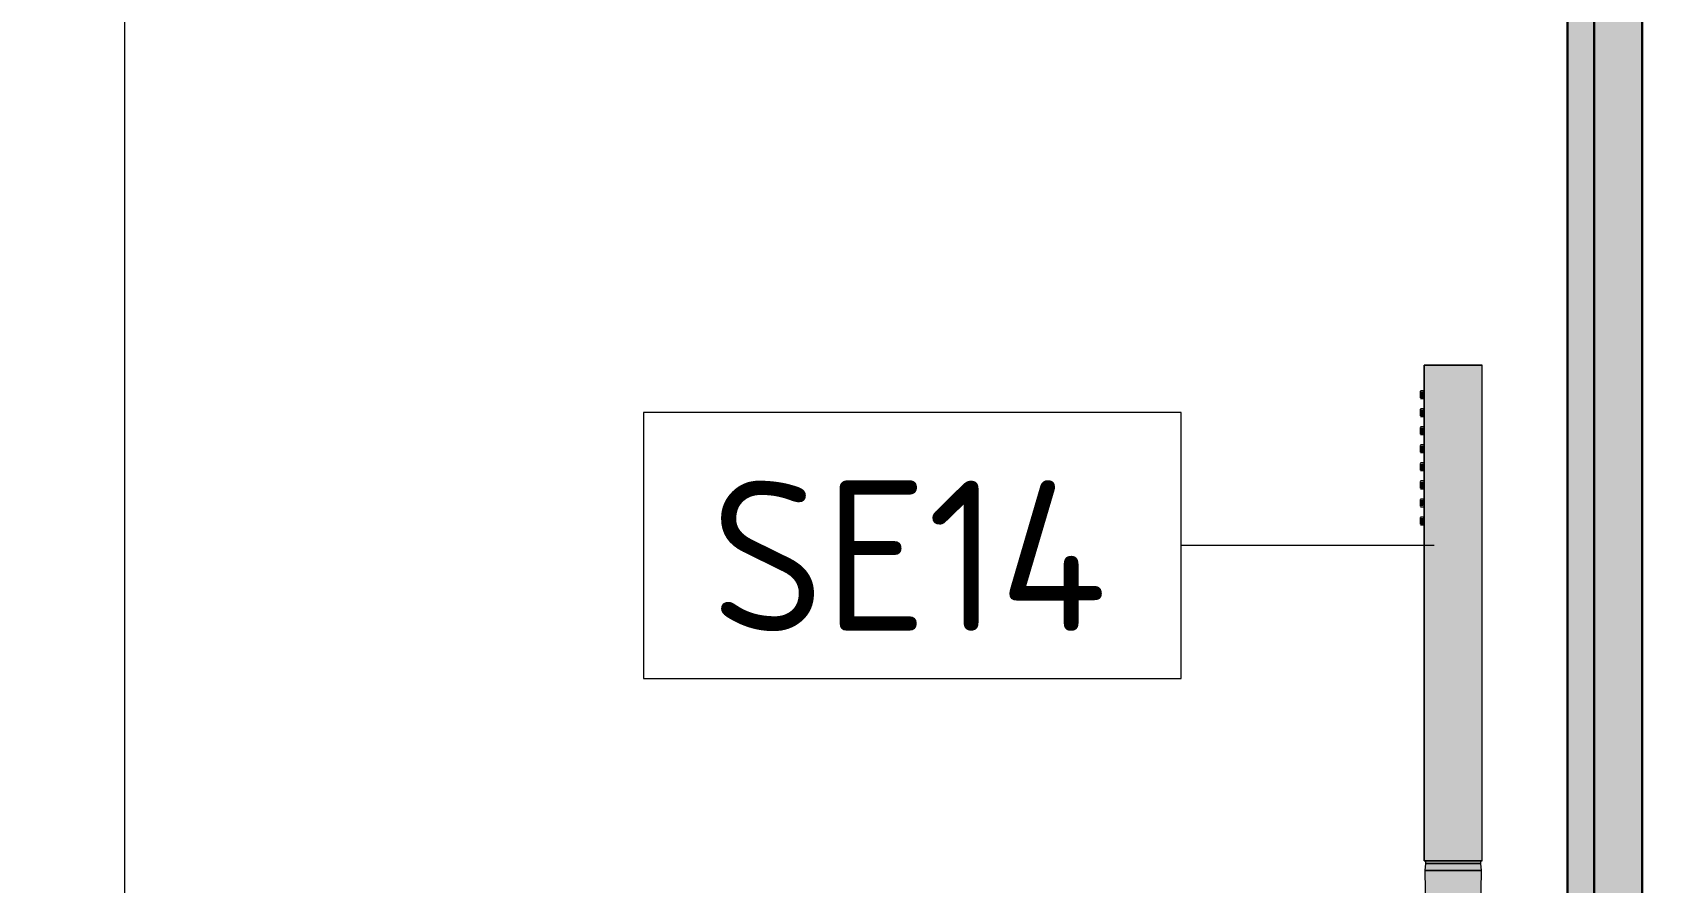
# Model space of a CAD drawing. Header units: millimetres. Extents: x 88919 to 135993, y -1987 to 12871.
# Drawn here: x 130385 to 131064, y 9181 to 9534 of the extents above; entities that cross this region are included whole.
import ezdxf

# ---------------------------------------------------------------- set-up
doc = ezdxf.new("R2010")
doc.units = ezdxf.units.MM
for name, color, linetype, lineweight in [('A-ANNO-DIMS', 7, 'Continuous', 9), ('A-ANNO-DIMS-25', 7, 'Continuous', 9), ('A-WALL-PATT', 7, 'Continuous', 9), ('P-SANR-FIXT', 7, 'Continuous', 9), ('P-SANR-FIXT-IDEN', 7, 'Continuous', 9)]:
    doc.layers.add(name, color=color, linetype=linetype, lineweight=lineweight)
for name, color, linetype, lineweight, true_color in [('A-WALL-4', 7, 'Continuous', 30, 0x3c3c3c), ('A-WALL-FNSH-2', 7, 'Continuous', 30, 0x3c3c3c), ('I-WALL-1', 7, 'Continuous', 9, 0x787878)]:
    doc.layers.add(name, color=color, linetype=linetype, lineweight=lineweight, true_color=true_color)
doc.layers.add('P-SANR-FIXT-2', color=7, linetype='Continuous', lineweight=9, transparency=0.7)
doc.styles.add('GOST Common_7', font='GOST_Common.ttf', dxfattribs={"height": 62.5})
doc.styles.add('ISOCPEUR_3', font='isocpeur.ttf', dxfattribs={"width": 0.9, "height": 50})
doc.dimstyles.new('ISO-2_0_0_9К_Средний_округл2', dxfattribs={"dimscale": 304.8, "dimtxt": 49.799059, "dimasz": 0.123031, "dimexe": 0.098425, "dimexo": 0, "dimgap": 0, "dimtad": 1, "dimdec": 0, "dimrnd": 10, "dimzin": 0, "dimdsep": 46, "dimtxsty": 'ISOCPEUR_3', "dimblk1": 'OBLIQUE', "dimblk2": 'OBLIQUE', "dimsah": 1, "dimcen": 0.09, "dimdle": 0.098425, "dimazin": 0, "dimtfac": 1, "dimtdec": 4, "dimtix": 1, "dimtmove": 0, "dimatfit": 3, "dimfxl": 1, "dimtvp": 1, "dimtolj": 1, "dimtzin": 0, "dimarcsym": 2})

# ---------------------------------------------------------------- blocks, each defined once
blk = doc.blocks.new('Смеситель для ванны с душевым гарнитуром - Смеситель для ванны с душевым гарнитуром-30756537-Развертка 3_27-3')
at = {"layer": 'P-SANR-FIXT-2'}
for points in [[(-94586.53, 9189.75), (-94586.53, 9395.75), (-94610.53, 9395.75), (-94610.53, 9189.75), (-94587.03, 9189.75)], [(-94612.03, 9383.5), (-94610.53, 9383.5), (-94610.53, 9384.89), (-94612.03, 9384.63), (-94612.03, 9383.92)], [(-94610.53, 9382.11), (-94610.53, 9383.5), (-94612.03, 9383.5), (-94612.03, 9382.11)], [(-94610.53, 9376), (-94610.53, 9377.39), (-94612.03, 9377.13), (-94612.03, 9376)], [(-94610.53, 9374.61), (-94610.53, 9376), (-94612.03, 9376), (-94612.03, 9374.61)], [(-94610.53, 9368.5), (-94610.53, 9369.89), (-94612.03, 9369.63), (-94612.03, 9368.5)], [(-94610.53, 9367.11), (-94610.53, 9368.5), (-94612.03, 9368.5), (-94612.03, 9367.11)], [(-94610.53, 9361), (-94610.53, 9362.39), (-94612.03, 9362.13), (-94612.03, 9361)], [(-94610.53, 9359.61), (-94610.53, 9361), (-94612.03, 9361), (-94612.03, 9359.61)], [(-94610.53, 9353.5), (-94610.53, 9354.89), (-94612.03, 9354.63), (-94612.03, 9353.5)], [(-94610.53, 9352.11), (-94610.53, 9353.5), (-94612.03, 9353.5), (-94612.03, 9352.11)], [(-94610.53, 9345.99), (-94610.53, 9347.38), (-94612.03, 9347.13), (-94612.03, 9345.99)], [(-94610.53, 9344.6), (-94610.53, 9345.99), (-94612.03, 9345.99), (-94612.03, 9344.6)], [(-94610.53, 9338.49), (-94610.53, 9339.88), (-94612.03, 9339.63), (-94612.03, 9338.49)], [(-94612.03, 9337.1), (-94610.53, 9337.36), (-94610.53, 9338.49), (-94612.03, 9338.49), (-94612.03, 9337.36)], [(-94610.53, 9330.99), (-94610.53, 9332.38), (-94612.03, 9332.13), (-94612.03, 9330.99)], [(-94610.53, 9329.6), (-94610.53, 9330.99), (-94612.03, 9330.99), (-94612.03, 9329.6)], [(-94610.32, 9185.75), (-94598.53, 9185.75), (-94598.53, 9188.75), (-94610.02, 9188.75), (-94610.29, 9186.08)], [(-94606.36, 9169.25), (-94598.53, 9169.25), (-94598.53, 9185.75), (-94610.32, 9185.75), (-94610.01, 9169.25), (-94606.87, 9169.25)], [(-94604.27, 9188.75), (-94598.53, 9188.75), (-94598.53, 9189.75), (-94610.02, 9189.75), (-94610.02, 9188.75), (-94606.87, 9188.75)], [(-94592.78, 9188.75), (-94587.03, 9188.75), (-94587.03, 9189.75), (-94598.53, 9189.75), (-94598.53, 9188.75)], [(-94590.19, 9185.75), (-94586.73, 9185.75), (-94587.03, 9188.75), (-94598.53, 9188.75), (-94598.53, 9185.75), (-94592.78, 9185.75)], [(-94589.87, 9169.25), (-94587.01, 9169.25), (-94586.73, 9185.75), (-94598.53, 9185.75), (-94598.53, 9169.25), (-94590.19, 9169.25)]]:
    blk.add_hatch(color=256, dxfattribs=at).paths.add_polyline_path(points)
at = {"layer": 'P-SANR-FIXT'}
for p, q in [((-94610.53, 9395.75), (-94586.53, 9395.75)), ((-94586.53, 9395.75), (-94610.53, 9395.75)), ((-94610.53, 9189.75), (-94610.53, 9395.75)), ((-94610.53, 9395.75), (-94610.53, 9384.89)), ((-94586.53, 9189.75), (-94586.53, 9395.75)), ((-94586.53, 9189.75), (-94586.53, 9395.75)), ((-94610.53, 9385.1), (-94612.03, 9385.1)), ((-94610.53, 9385.1), (-94612.03, 9385.1)), ((-94610.53, 9385.1), (-94612.03, 9385.1)), ((-94610.53, 9385.1), (-94612.03, 9385.1)), ((-94612.03, 9384.89), (-94612.03, 9383.5)), ((-94612.03, 9383.5), (-94612.03, 9384.89)), ((-94612.03, 9384.89), (-94612.03, 9383.5)), ((-94612.03, 9384.63), (-94612.03, 9384.89)), ((-94612.03, 9384.89), (-94612.03, 9384.89)), ((-94612.03, 9384.89), (-94612.03, 9383.5)), ((-94612.03, 9383.92), (-94612.03, 9384.89)), ((-94612.03, 9384.89), (-94612.03, 9384.89)), ((-94612.03, 9384.89), (-94612.03, 9383.5)), ((-94612.03, 9383.5), (-94612.03, 9384.89)), ((-94612.03, 9384.89), (-94612.03, 9384.89)), ((-94612.03, 9383.5), (-94612.03, 9384.63)), ((-94612.03, 9383.5), (-94612.03, 9383.92)), ((-94612.03, 9383.5), (-94612.03, 9382.11)), ((-94612.03, 9382.11), (-94612.03, 9383.5)), ((-94612.03, 9383.5), (-94612.03, 9382.11)), ((-94612.03, 9382.11), (-94612.03, 9383.5)), ((-94612.03, 9383.5), (-94612.03, 9382.11)), ((-94612.03, 9382.11), (-94612.03, 9383.5)), ((-94612.03, 9383.5), (-94612.03, 9382.11)), ((-94612.03, 9382.11), (-94612.03, 9383.5)), ((-94612.03, 9382.11), (-94612.03, 9382.11)), ((-94612.03, 9382.11), (-94612.03, 9382.11)), ((-94612.03, 9382.11), (-94612.03, 9382.11)), ((-94612.03, 9381.9), (-94610.53, 9381.9)), ((-94612.03, 9381.9), (-94610.53, 9381.9)), ((-94612.03, 9381.9), (-94610.53, 9381.9)), ((-94612.03, 9381.9), (-94610.53, 9381.9)), ((-94610.53, 9385.1), (-94610.53, 9384.89)), ((-94610.53, 9384.89), (-94610.53, 9385.1)), ((-94610.53, 9385.05), (-94610.53, 9383.5)), ((-94610.53, 9384.89), (-94610.53, 9385.05)), ((-94610.53, 9383.92), (-94610.53, 9384.89)), ((-94610.53, 9383.5), (-94610.53, 9384.89)), ((-94610.53, 9384.89), (-94610.53, 9384.3)), ((-94610.53, 9383.5), (-94610.53, 9384.89)), ((-94610.53, 9384.89), (-94610.53, 9383.5)), ((-94610.53, 9384.89), (-94610.53, 9384.89)), ((-94610.53, 9384.63), (-94610.53, 9384.89)), ((-94610.53, 9384.89), (-94610.53, 9383.5)), ((-94610.53, 9384.89), (-94610.53, 9384.89)), ((-94610.53, 9383.5), (-94610.53, 9384.63)), ((-94610.53, 9384.63), (-94610.53, 9382.37)), ((-94610.53, 9384.3), (-94610.53, 9383.92)), ((-94610.53, 9383.5), (-94610.53, 9383.92)), ((-94610.53, 9383.92), (-94610.53, 9383.5)), ((-94610.53, 9382.11), (-94610.53, 9383.5)), ((-94610.53, 9383.5), (-94610.53, 9382.11)), ((-94610.53, 9382.11), (-94610.53, 9383.5)), ((-94610.53, 9383.5), (-94610.53, 9382.37)), ((-94610.53, 9382.11), (-94610.53, 9383.5)), ((-94610.53, 9383.5), (-94610.53, 9382.11)), ((-94610.53, 9383.08), (-94610.53, 9383.5)), ((-94610.53, 9383.5), (-94610.53, 9383.08)), ((-94610.53, 9382.7), (-94610.53, 9383.08)), ((-94610.53, 9383.08), (-94610.53, 9382.11)), ((-94610.53, 9382.37), (-94610.53, 9382.7)), ((-94610.53, 9382.37), (-94610.53, 9382.11)), ((-94610.53, 9382.11), (-94610.53, 9382.37)), ((-94610.53, 9382.11), (-94610.53, 9382.11)), ((-94610.53, 9382.11), (-94610.53, 9382.11)), ((-94610.53, 9381.95), (-94610.53, 9382.11)), ((-94610.53, 9382.11), (-94610.53, 9381.95)), ((-94610.53, 9382.11), (-94610.53, 9377.39)), ((-94610.53, 9377.6), (-94612.03, 9377.6)), ((-94610.53, 9377.6), (-94612.03, 9377.6)), ((-94610.53, 9377.6), (-94612.03, 9377.6)), ((-94610.53, 9377.6), (-94612.03, 9377.6)), ((-94612.03, 9377.39), (-94612.03, 9376)), ((-94612.03, 9376), (-94612.03, 9377.39)), ((-94612.03, 9377.39), (-94612.03, 9376)), ((-94612.03, 9376), (-94612.03, 9377.39)), ((-94612.03, 9377.39), (-94612.03, 9377.39)), ((-94612.03, 9377.39), (-94612.03, 9376.41)), ((-94612.03, 9376), (-94612.03, 9377.39)), ((-94612.03, 9377.39), (-94612.03, 9377.39)), ((-94612.03, 9377.39), (-94612.03, 9376)), ((-94612.03, 9377.13), (-94612.03, 9377.39)), ((-94612.03, 9377.39), (-94612.03, 9377.39)), ((-94612.03, 9376), (-94612.03, 9377.13)), ((-94612.03, 9376.41), (-94612.03, 9376)), ((-94612.03, 9376), (-94612.03, 9374.61)), ((-94612.03, 9374.61), (-94612.03, 9376)), ((-94612.03, 9376), (-94612.03, 9374.61)), ((-94612.03, 9375.58), (-94612.03, 9376)), ((-94612.03, 9376), (-94612.03, 9374.86)), ((-94612.03, 9375.2), (-94612.03, 9376)), ((-94612.03, 9376), (-94612.03, 9374.61)), ((-94612.03, 9375.58), (-94612.03, 9376)), ((-94612.03, 9375.2), (-94612.03, 9375.58)), ((-94612.03, 9374.61), (-94612.03, 9375.58)), ((-94612.03, 9374.61), (-94612.03, 9375.2)), ((-94612.03, 9374.61), (-94612.03, 9375.2)), ((-94610.53, 9376), (-94610.53, 9377.39)), ((-94610.53, 9377.39), (-94610.53, 9377.13)), ((-94610.53, 9376), (-94610.53, 9377.39)), ((-94610.53, 9377.39), (-94610.53, 9376.8)), ((-94610.53, 9377.39), (-94610.53, 9377.39)), ((-94610.53, 9376), (-94610.53, 9377.39)), ((-94610.53, 9377.39), (-94610.53, 9376)), ((-94610.53, 9377.39), (-94610.53, 9377.39)), ((-94610.53, 9376), (-94610.53, 9377.39)), ((-94610.53, 9377.39), (-94610.53, 9376.8)), ((-94610.53, 9377.39), (-94610.53, 9377.39)), ((-94610.53, 9377.13), (-94610.53, 9376.8)), ((-94610.53, 9377.13), (-94610.53, 9374.86)), ((-94610.53, 9376.8), (-94610.53, 9376.41)), ((-94610.53, 9376.8), (-94610.53, 9376)), ((-94610.53, 9376.8), (-94610.53, 9376)), ((-94610.53, 9376.41), (-94610.53, 9376)), ((-94610.53, 9374.61), (-94610.53, 9376)), ((-94610.53, 9376), (-94610.53, 9374.61)), ((-94610.53, 9374.61), (-94610.53, 9376)), ((-94610.53, 9376), (-94610.53, 9374.61)), ((-94610.53, 9375.58), (-94610.53, 9376)), ((-94610.53, 9376), (-94610.53, 9374.61)), ((-94610.53, 9375.58), (-94610.53, 9376)), ((-94610.53, 9376), (-94610.53, 9375.2)), ((-94610.53, 9374.61), (-94610.53, 9375.58)), ((-94610.53, 9374.61), (-94610.53, 9375.58)), ((-94610.53, 9375.2), (-94610.53, 9374.61)), ((-94612.03, 9374.86), (-94612.03, 9374.61)), ((-94612.03, 9374.61), (-94612.03, 9374.61)), ((-94612.03, 9374.61), (-94612.03, 9374.61)), ((-94612.03, 9374.61), (-94612.03, 9374.61)), ((-94612.03, 9374.39), (-94610.53, 9374.39)), ((-94612.03, 9374.39), (-94610.53, 9374.39)), ((-94612.03, 9374.39), (-94610.53, 9374.39)), ((-94612.03, 9374.39), (-94610.53, 9374.39)), ((-94610.53, 9370.1), (-94612.03, 9370.1)), ((-94610.53, 9370.1), (-94612.03, 9370.1)), ((-94610.53, 9370.1), (-94612.03, 9370.1)), ((-94610.53, 9370.1), (-94612.03, 9370.1)), ((-94612.03, 9369.89), (-94612.03, 9368.5)), ((-94612.03, 9368.5), (-94612.03, 9369.89)), ((-94612.03, 9369.89), (-94612.03, 9368.5)), ((-94612.03, 9369.63), (-94612.03, 9369.89)), ((-94612.03, 9369.89), (-94612.03, 9369.89)), ((-94612.03, 9369.89), (-94612.03, 9368.5)), ((-94612.03, 9369.3), (-94612.03, 9369.89)), ((-94612.03, 9369.89), (-94612.03, 9369.89)), ((-94612.03, 9369.89), (-94612.03, 9368.5)), ((-94612.03, 9368.5), (-94612.03, 9369.89)), ((-94612.03, 9369.89), (-94612.03, 9369.89)), ((-94612.03, 9368.5), (-94612.03, 9369.63)), ((-94612.03, 9368.5), (-94612.03, 9369.3)), ((-94612.03, 9368.5), (-94612.03, 9367.11)), ((-94612.03, 9367.11), (-94612.03, 9368.5)), ((-94612.03, 9368.5), (-94612.03, 9367.11)), ((-94612.03, 9368.08), (-94612.03, 9368.5)), ((-94612.03, 9368.5), (-94612.03, 9367.36)), ((-94612.03, 9368.08), (-94612.03, 9368.5)), ((-94612.03, 9368.5), (-94612.03, 9367.11)), ((-94612.03, 9367.11), (-94612.03, 9368.5)), ((-94610.53, 9374.61), (-94610.53, 9374.61)), ((-94610.53, 9374.61), (-94610.53, 9374.61)), ((-94610.53, 9374.61), (-94610.53, 9374.61)), ((-94610.53, 9374.61), (-94610.53, 9369.89)), ((-94610.53, 9369.3), (-94610.53, 9369.89)), ((-94610.53, 9369.89), (-94610.53, 9368.5)), ((-94610.53, 9368.5), (-94610.53, 9369.89)), ((-94610.53, 9369.89), (-94610.53, 9368.5)), ((-94610.53, 9369.89), (-94610.53, 9369.89)), ((-94610.53, 9368.5), (-94610.53, 9369.89)), ((-94610.53, 9369.89), (-94610.53, 9368.5)), ((-94610.53, 9369.89), (-94610.53, 9369.89)), ((-94610.53, 9368.5), (-94610.53, 9369.89)), ((-94610.53, 9369.89), (-94610.53, 9368.5)), ((-94610.53, 9369.89), (-94610.53, 9369.89)), ((-94610.53, 9369.63), (-94610.53, 9367.36)), ((-94610.53, 9368.91), (-94610.53, 9369.3)), ((-94610.53, 9368.5), (-94610.53, 9368.91)), ((-94610.53, 9368.08), (-94610.53, 9368.5)), ((-94610.53, 9368.5), (-94610.53, 9367.11)), ((-94610.53, 9367.11), (-94610.53, 9368.5)), ((-94610.53, 9368.5), (-94610.53, 9367.11)), ((-94610.53, 9367.11), (-94610.53, 9368.5)), ((-94610.53, 9368.5), (-94610.53, 9367.11)), ((-94610.53, 9368.08), (-94610.53, 9368.5)), ((-94610.53, 9368.5), (-94610.53, 9367.11)), ((-94612.03, 9367.7), (-94612.03, 9368.08)), ((-94612.03, 9367.7), (-94612.03, 9368.08)), ((-94612.03, 9367.11), (-94612.03, 9367.7)), ((-94612.03, 9367.11), (-94612.03, 9367.7)), ((-94612.03, 9367.36), (-94612.03, 9367.11)), ((-94612.03, 9367.11), (-94612.03, 9367.11)), ((-94612.03, 9367.11), (-94612.03, 9367.11)), ((-94612.03, 9367.11), (-94612.03, 9367.11)), ((-94612.03, 9366.89), (-94610.53, 9366.89)), ((-94612.03, 9366.89), (-94610.53, 9366.89)), ((-94612.03, 9366.89), (-94610.53, 9366.89)), ((-94612.03, 9366.89), (-94610.53, 9366.89)), ((-94610.53, 9362.6), (-94612.03, 9362.6)), ((-94610.53, 9362.6), (-94612.03, 9362.6)), ((-94610.53, 9362.6), (-94612.03, 9362.6)), ((-94610.53, 9362.6), (-94612.03, 9362.6)), ((-94612.03, 9362.39), (-94612.03, 9361)), ((-94612.03, 9361), (-94612.03, 9362.39)), ((-94612.03, 9362.39), (-94612.03, 9362.13)), ((-94612.03, 9361.41), (-94612.03, 9362.39)), ((-94612.03, 9362.39), (-94612.03, 9362.39)), ((-94612.03, 9362.39), (-94612.03, 9361.8)), ((-94612.03, 9361), (-94612.03, 9362.39)), ((-94612.03, 9362.39), (-94612.03, 9362.39)), ((-94612.03, 9362.39), (-94612.03, 9361)), ((-94612.03, 9361), (-94612.03, 9362.39)), ((-94612.03, 9362.39), (-94612.03, 9362.39)), ((-94612.03, 9362.13), (-94612.03, 9361)), ((-94612.03, 9361.8), (-94612.03, 9361)), ((-94610.53, 9367.11), (-94610.53, 9368.08)), ((-94610.53, 9367.7), (-94610.53, 9368.08)), ((-94610.53, 9367.36), (-94610.53, 9367.7)), ((-94610.53, 9367.11), (-94610.53, 9367.36)), ((-94610.53, 9367.11), (-94610.53, 9367.11)), ((-94610.53, 9366.89), (-94610.53, 9367.11)), ((-94610.53, 9367.11), (-94610.53, 9366.89)), ((-94610.53, 9367.11), (-94610.53, 9367.11)), ((-94610.53, 9367.11), (-94610.53, 9362.39)), ((-94610.53, 9362.6), (-94610.53, 9361)), ((-94610.53, 9362.39), (-94610.53, 9362.6)), ((-94610.53, 9361), (-94610.53, 9362.39)), ((-94610.53, 9361), (-94610.53, 9362.39)), ((-94610.53, 9362.39), (-94610.53, 9361)), ((-94610.53, 9362.39), (-94610.53, 9362.39)), ((-94610.53, 9361), (-94610.53, 9362.39)), ((-94610.53, 9362.39), (-94610.53, 9361)), ((-94610.53, 9362.39), (-94610.53, 9362.39)), ((-94610.53, 9362.13), (-94610.53, 9362.39)), ((-94610.53, 9362.39), (-94610.53, 9362.13)), ((-94610.53, 9362.39), (-94610.53, 9362.39)), ((-94610.53, 9361), (-94610.53, 9362.13)), ((-94610.53, 9362.13), (-94610.53, 9361)), ((-94610.53, 9362.13), (-94610.53, 9359.86)), ((-94612.03, 9361), (-94612.03, 9361.41)), ((-94612.03, 9361), (-94612.03, 9359.61)), ((-94612.03, 9359.61), (-94612.03, 9361)), ((-94612.03, 9361), (-94612.03, 9359.61)), ((-94612.03, 9360.19), (-94612.03, 9361)), ((-94612.03, 9361), (-94612.03, 9360.58)), ((-94612.03, 9359.61), (-94612.03, 9361)), ((-94612.03, 9361), (-94612.03, 9359.61)), ((-94612.03, 9359.61), (-94612.03, 9361)), ((-94612.03, 9360.58), (-94612.03, 9360.19)), ((-94612.03, 9359.61), (-94612.03, 9360.19)), ((-94612.03, 9360.19), (-94612.03, 9359.86)), ((-94612.03, 9359.86), (-94612.03, 9359.61)), ((-94612.03, 9359.61), (-94612.03, 9359.61)), ((-94612.03, 9359.61), (-94612.03, 9359.61)), ((-94612.03, 9359.61), (-94612.03, 9359.61)), ((-94612.03, 9359.39), (-94610.53, 9359.39)), ((-94612.03, 9359.39), (-94610.53, 9359.39)), ((-94612.03, 9359.39), (-94610.53, 9359.39)), ((-94612.03, 9359.39), (-94610.53, 9359.39)), ((-94610.53, 9355.1), (-94612.03, 9355.1)), ((-94610.53, 9355.1), (-94612.03, 9355.1)), ((-94610.53, 9355.1), (-94612.03, 9355.1)), ((-94610.53, 9355.1), (-94612.03, 9355.1)), ((-94612.03, 9354.89), (-94612.03, 9353.91)), ((-94612.03, 9353.5), (-94612.03, 9354.89)), ((-94612.03, 9354.89), (-94612.03, 9353.5)), ((-94612.03, 9353.5), (-94612.03, 9354.89)), ((-94612.03, 9354.89), (-94612.03, 9354.89)), ((-94612.03, 9354.89), (-94612.03, 9354.3)), ((-94612.03, 9354.63), (-94612.03, 9354.89)), ((-94612.03, 9354.89), (-94612.03, 9354.89)), ((-94612.03, 9354.89), (-94612.03, 9353.5)), ((-94612.03, 9354.63), (-94612.03, 9354.89)), ((-94612.03, 9354.89), (-94612.03, 9354.89)), ((-94610.53, 9359.61), (-94610.53, 9361)), ((-94610.53, 9361), (-94610.53, 9359.61)), ((-94610.53, 9359.61), (-94610.53, 9361)), ((-94610.53, 9361), (-94610.53, 9359.61)), ((-94610.53, 9359.61), (-94610.53, 9361)), ((-94610.53, 9361), (-94610.53, 9359.61)), ((-94610.53, 9359.61), (-94610.53, 9361)), ((-94610.53, 9361), (-94610.53, 9359.61)), ((-94610.53, 9359.45), (-94610.53, 9359.61)), ((-94610.53, 9359.61), (-94610.53, 9359.45)), ((-94610.53, 9359.61), (-94610.53, 9359.61)), ((-94610.53, 9359.61), (-94610.53, 9359.61)), ((-94610.53, 9359.61), (-94610.53, 9354.89)), ((-94610.53, 9355.05), (-94610.53, 9354.89)), ((-94610.53, 9354.89), (-94610.53, 9355.05)), ((-94610.53, 9355.05), (-94610.53, 9354.89)), ((-94610.53, 9354.89), (-94610.53, 9355.05)), ((-94610.53, 9353.91), (-94610.53, 9354.89)), ((-94610.53, 9354.89), (-94610.53, 9353.5)), ((-94610.53, 9353.5), (-94610.53, 9354.89)), ((-94610.53, 9354.89), (-94610.53, 9354.3)), ((-94610.53, 9353.5), (-94610.53, 9354.89)), ((-94610.53, 9354.89), (-94610.53, 9353.5)), ((-94610.53, 9354.89), (-94610.53, 9354.89)), ((-94610.53, 9354.63), (-94610.53, 9354.89)), ((-94610.53, 9354.89), (-94610.53, 9353.5)), ((-94612.03, 9354.3), (-94612.03, 9354.63)), ((-94612.03, 9353.5), (-94612.03, 9354.63)), ((-94612.03, 9354.3), (-94612.03, 9353.5)), ((-94612.03, 9353.91), (-94612.03, 9354.3)), ((-94612.03, 9353.91), (-94612.03, 9353.5)), ((-94612.03, 9353.5), (-94612.03, 9353.91)), ((-94612.03, 9353.5), (-94612.03, 9352.11)), ((-94612.03, 9352.11), (-94612.03, 9353.5)), ((-94612.03, 9353.5), (-94612.03, 9352.11)), ((-94612.03, 9352.11), (-94612.03, 9353.5)), ((-94612.03, 9353.5), (-94612.03, 9352.11)), ((-94612.03, 9352.11), (-94612.03, 9353.5)), ((-94612.03, 9353.5), (-94612.03, 9352.11)), ((-94612.03, 9352.11), (-94612.03, 9353.5)), ((-94612.03, 9352.11), (-94612.03, 9352.11)), ((-94612.03, 9352.11), (-94612.03, 9352.11)), ((-94612.03, 9352.11), (-94612.03, 9352.11)), ((-94612.03, 9351.89), (-94610.53, 9351.89)), ((-94612.03, 9351.89), (-94610.53, 9351.89)), ((-94612.03, 9351.89), (-94610.53, 9351.89)), ((-94612.03, 9351.89), (-94610.53, 9351.89)), ((-94610.53, 9354.3), (-94610.53, 9354.63)), ((-94610.53, 9354.63), (-94610.53, 9352.36)), ((-94610.53, 9354.3), (-94610.53, 9353.5)), ((-94610.53, 9353.91), (-94610.53, 9354.3)), ((-94610.53, 9353.5), (-94610.53, 9353.91)), ((-94610.53, 9353.5), (-94610.53, 9353.91)), ((-94610.53, 9352.11), (-94610.53, 9353.5)), ((-94610.53, 9353.5), (-94610.53, 9351.95)), ((-94610.53, 9352.11), (-94610.53, 9353.5)), ((-94610.53, 9353.5), (-94610.53, 9353.08)), ((-94610.53, 9352.11), (-94610.53, 9353.5)), ((-94610.53, 9353.5), (-94610.53, 9352.11)), ((-94610.53, 9352.69), (-94610.53, 9353.5)), ((-94610.53, 9353.5), (-94610.53, 9352.69)), ((-94610.53, 9353.08), (-94610.53, 9352.11)), ((-94610.53, 9352.11), (-94610.53, 9352.69)), ((-94610.53, 9352.69), (-94610.53, 9352.36)), ((-94610.53, 9352.36), (-94610.53, 9352.11)), ((-94610.53, 9351.95), (-94610.53, 9352.11)), ((-94610.53, 9352.11), (-94610.53, 9352.11)), ((-94610.53, 9352.11), (-94610.53, 9352.11)), ((-94610.53, 9351.95), (-94610.53, 9352.11)), ((-94610.53, 9352.11), (-94610.53, 9351.95)), ((-94610.53, 9352.11), (-94610.53, 9347.38)), ((-94610.53, 9351.89), (-94610.53, 9351.95)), ((-94610.53, 9351.95), (-94610.53, 9351.89)), ((-94610.53, 9347.6), (-94612.03, 9347.6)), ((-94610.53, 9347.6), (-94612.03, 9347.6)), ((-94610.53, 9347.6), (-94612.03, 9347.6)), ((-94610.53, 9347.6), (-94612.03, 9347.6)), ((-94612.03, 9347.38), (-94612.03, 9345.99)), ((-94612.03, 9345.99), (-94612.03, 9347.38)), ((-94612.03, 9347.38), (-94612.03, 9345.99)), ((-94612.03, 9347.13), (-94612.03, 9347.38)), ((-94612.03, 9347.38), (-94612.03, 9347.38)), ((-94612.03, 9347.38), (-94612.03, 9345.99)), ((-94612.03, 9346.41), (-94612.03, 9347.38)), ((-94612.03, 9347.38), (-94612.03, 9347.38)), ((-94612.03, 9347.38), (-94612.03, 9345.99)), ((-94612.03, 9345.99), (-94612.03, 9347.38)), ((-94612.03, 9347.38), (-94612.03, 9347.38)), ((-94612.03, 9346.8), (-94612.03, 9347.13)), ((-94612.03, 9345.99), (-94612.03, 9346.8)), ((-94612.03, 9345.99), (-94612.03, 9346.41)), ((-94612.03, 9345.99), (-94612.03, 9344.6)), ((-94612.03, 9344.6), (-94612.03, 9345.99)), ((-94612.03, 9345.99), (-94612.03, 9344.6)), ((-94612.03, 9344.6), (-94612.03, 9345.99)), ((-94612.03, 9345.99), (-94612.03, 9344.6)), ((-94612.03, 9344.6), (-94612.03, 9345.99)), ((-94612.03, 9345.99), (-94612.03, 9344.6)), ((-94612.03, 9344.6), (-94612.03, 9345.99)), ((-94612.03, 9344.6), (-94612.03, 9344.6)), ((-94612.03, 9344.6), (-94612.03, 9344.6)), ((-94612.03, 9344.6), (-94612.03, 9344.6)), ((-94612.03, 9344.39), (-94610.53, 9344.39)), ((-94612.03, 9344.39), (-94610.53, 9344.39)), ((-94612.03, 9344.39), (-94610.53, 9344.39)), ((-94612.03, 9344.39), (-94610.53, 9344.39)), ((-94610.53, 9347.54), (-94610.53, 9345.99)), ((-94610.53, 9347.38), (-94610.53, 9347.54)), ((-94610.53, 9347.54), (-94610.53, 9347.38)), ((-94610.53, 9347.38), (-94610.53, 9347.54)), ((-94610.53, 9346.8), (-94610.53, 9347.38)), ((-94610.53, 9345.99), (-94610.53, 9347.38)), ((-94610.53, 9347.38), (-94610.53, 9345.99)), ((-94610.53, 9347.38), (-94610.53, 9347.38)), ((-94610.53, 9345.99), (-94610.53, 9347.38)), ((-94610.53, 9347.38), (-94610.53, 9345.99)), ((-94610.53, 9347.38), (-94610.53, 9347.38)), ((-94610.53, 9345.99), (-94610.53, 9347.38)), ((-94610.53, 9347.38), (-94610.53, 9345.99)), ((-94610.53, 9347.13), (-94610.53, 9344.86)), ((-94610.53, 9345.99), (-94610.53, 9346.8)), ((-94610.53, 9344.6), (-94610.53, 9345.99)), ((-94610.53, 9345.99), (-94610.53, 9344.44)), ((-94610.53, 9344.6), (-94610.53, 9345.99)), ((-94610.53, 9345.99), (-94610.53, 9344.6)), ((-94610.53, 9345.58), (-94610.53, 9345.99)), ((-94610.53, 9345.99), (-94610.53, 9344.6)), ((-94610.53, 9344.6), (-94610.53, 9345.99)), ((-94610.53, 9345.99), (-94610.53, 9344.86)), ((-94610.53, 9344.6), (-94610.53, 9345.58)), ((-94610.53, 9344.86), (-94610.53, 9344.6)), ((-94610.53, 9344.44), (-94610.53, 9344.6)), ((-94610.53, 9344.6), (-94610.53, 9344.6)), ((-94610.53, 9344.6), (-94610.53, 9344.6)), ((-94610.53, 9344.6), (-94610.53, 9344.6)), ((-94610.53, 9344.6), (-94610.53, 9339.88)), ((-94610.53, 9340.1), (-94612.03, 9340.1)), ((-94610.53, 9340.1), (-94612.03, 9340.1)), ((-94610.53, 9340.1), (-94612.03, 9340.1)), ((-94610.53, 9340.1), (-94612.03, 9340.1)), ((-94612.03, 9339.88), (-94612.03, 9338.49)), ((-94612.03, 9338.49), (-94612.03, 9339.88)), ((-94612.03, 9339.88), (-94612.03, 9338.49)), ((-94612.03, 9338.49), (-94612.03, 9339.88)), ((-94612.03, 9339.88), (-94612.03, 9339.88)), ((-94612.03, 9339.88), (-94612.03, 9338.49)), ((-94612.03, 9338.49), (-94612.03, 9339.88)), ((-94612.03, 9339.88), (-94612.03, 9339.88)), ((-94612.03, 9339.88), (-94612.03, 9338.49)), ((-94612.03, 9338.91), (-94612.03, 9339.88)), ((-94612.03, 9339.88), (-94612.03, 9339.88)), ((-94612.03, 9338.49), (-94612.03, 9338.91)), ((-94612.03, 9338.49), (-94612.03, 9338.08)), ((-94612.03, 9337.1), (-94612.03, 9338.49)), ((-94612.03, 9338.49), (-94612.03, 9338.08)), ((-94612.03, 9337.1), (-94612.03, 9338.49)), ((-94612.03, 9338.49), (-94612.03, 9337.1)), ((-94612.03, 9337.69), (-94612.03, 9338.49)), ((-94612.03, 9338.49), (-94612.03, 9337.1)), ((-94612.03, 9337.1), (-94612.03, 9338.49)), ((-94612.03, 9338.08), (-94612.03, 9337.1)), ((-94612.03, 9338.08), (-94612.03, 9337.36)), ((-94612.03, 9337.1), (-94612.03, 9337.69)), ((-94612.03, 9337.36), (-94612.03, 9337.1)), ((-94612.03, 9337.1), (-94612.03, 9337.1)), ((-94612.03, 9337.1), (-94612.03, 9337.1)), ((-94612.03, 9337.1), (-94612.03, 9337.1)), ((-94612.03, 9336.89), (-94610.53, 9336.89)), ((-94612.03, 9336.89), (-94610.53, 9336.89)), ((-94612.03, 9336.89), (-94610.53, 9336.89)), ((-94612.03, 9336.89), (-94610.53, 9336.89)), ((-94610.53, 9338.91), (-94610.53, 9339.88)), ((-94610.53, 9339.88), (-94610.53, 9338.49)), ((-94610.53, 9338.49), (-94610.53, 9339.88)), ((-94610.53, 9339.88), (-94610.53, 9339.3)), ((-94610.53, 9339.88), (-94610.53, 9339.88)), ((-94610.53, 9338.49), (-94610.53, 9339.88)), ((-94610.53, 9339.88), (-94610.53, 9338.49)), ((-94610.53, 9339.88), (-94610.53, 9339.88)), ((-94610.53, 9338.49), (-94610.53, 9339.88)), ((-94610.53, 9339.88), (-94610.53, 9338.49)), ((-94610.53, 9339.88), (-94610.53, 9339.88)), ((-94610.53, 9339.63), (-94610.53, 9337.36)), ((-94610.53, 9339.3), (-94610.53, 9338.49)), ((-94610.53, 9338.49), (-94610.53, 9338.91)), ((-94610.53, 9337.1), (-94610.53, 9338.49)), ((-94610.53, 9338.49), (-94610.53, 9337.1)), ((-94610.53, 9337.1), (-94610.53, 9338.49)), ((-94610.53, 9338.49), (-94610.53, 9337.1)), ((-94610.53, 9337.1), (-94610.53, 9338.49)), ((-94610.53, 9338.49), (-94610.53, 9337.1)), ((-94610.53, 9337.36), (-94610.53, 9338.49)), ((-94610.53, 9338.49), (-94610.53, 9337.1)), ((-94610.53, 9337.1), (-94610.53, 9337.36)), ((-94610.53, 9337.1), (-94610.53, 9337.1)), ((-94610.53, 9337.1), (-94610.53, 9337.1)), ((-94610.53, 9336.94), (-94610.53, 9337.1)), ((-94610.53, 9337.1), (-94610.53, 9336.94)), ((-94610.53, 9337.1), (-94610.53, 9332.38)), ((-94610.53, 9332.6), (-94612.03, 9332.6)), ((-94610.53, 9332.6), (-94612.03, 9332.6)), ((-94610.53, 9332.6), (-94612.03, 9332.6)), ((-94610.53, 9332.6), (-94612.03, 9332.6)), ((-94612.03, 9332.38), (-94612.03, 9330.99)), ((-94612.03, 9330.99), (-94612.03, 9332.38)), ((-94612.03, 9332.38), (-94612.03, 9330.99)), ((-94612.03, 9330.99), (-94612.03, 9332.38)), ((-94612.03, 9332.38), (-94612.03, 9332.38)), ((-94612.03, 9332.38), (-94612.03, 9330.99)), ((-94612.03, 9331.79), (-94612.03, 9332.38)), ((-94612.03, 9332.38), (-94612.03, 9332.38)), ((-94612.03, 9332.38), (-94612.03, 9330.99)), ((-94612.03, 9331.41), (-94612.03, 9332.38)), ((-94612.03, 9332.38), (-94612.03, 9332.38)), ((-94612.03, 9330.99), (-94612.03, 9331.79)), ((-94612.03, 9330.99), (-94612.03, 9331.41)), ((-94612.03, 9330.99), (-94612.03, 9329.6)), ((-94612.03, 9329.6), (-94612.03, 9330.99)), ((-94612.03, 9330.99), (-94612.03, 9329.6)), ((-94612.03, 9329.6), (-94612.03, 9330.99)), ((-94612.03, 9330.99), (-94612.03, 9329.6)), ((-94612.03, 9329.6), (-94612.03, 9330.99)), ((-94612.03, 9330.99), (-94612.03, 9329.6)), ((-94612.03, 9329.86), (-94612.03, 9330.99)), ((-94612.03, 9329.6), (-94612.03, 9329.86)), ((-94612.03, 9329.6), (-94612.03, 9329.6)), ((-94612.03, 9329.6), (-94612.03, 9329.6)), ((-94612.03, 9329.6), (-94612.03, 9329.6)), ((-94612.03, 9329.39), (-94610.53, 9329.39)), ((-94612.03, 9329.39), (-94610.53, 9329.39)), ((-94612.03, 9329.39), (-94610.53, 9329.39)), ((-94612.03, 9329.39), (-94610.53, 9329.39)), ((-94610.53, 9332.6), (-94610.53, 9330.99)), ((-94610.53, 9332.38), (-94610.53, 9332.6)), ((-94610.53, 9332.54), (-94610.53, 9332.38)), ((-94610.53, 9332.38), (-94610.53, 9332.54)), ((-94610.53, 9331.41), (-94610.53, 9332.38)), ((-94610.53, 9330.99), (-94610.53, 9332.38)), ((-94610.53, 9332.38), (-94610.53, 9330.99)), ((-94610.53, 9332.38), (-94610.53, 9332.38)), ((-94610.53, 9332.13), (-94610.53, 9332.38)), ((-94610.53, 9332.38), (-94610.53, 9330.99)), ((-94610.53, 9332.13), (-94610.53, 9332.38)), ((-94610.53, 9332.38), (-94610.53, 9330.99)), ((-94610.53, 9332.38), (-94610.53, 9332.38)), ((-94610.53, 9331.41), (-94610.53, 9332.13)), ((-94610.53, 9331.41), (-94610.53, 9332.13)), ((-94610.53, 9332.13), (-94610.53, 9329.86)), ((-94610.53, 9330.99), (-94610.53, 9331.41)), ((-94610.53, 9330.99), (-94610.53, 9331.41)), ((-94610.53, 9330.99), (-94610.53, 9331.41)), ((-94610.53, 9329.6), (-94610.53, 9330.99)), ((-94610.53, 9330.99), (-94610.53, 9329.6)), ((-94610.53, 9329.6), (-94610.53, 9330.99)), ((-94610.53, 9330.99), (-94610.53, 9329.6)), ((-94610.53, 9330.58), (-94610.53, 9330.99)), ((-94610.53, 9330.99), (-94610.53, 9329.6)), ((-94610.53, 9330.58), (-94610.53, 9330.99)), ((-94610.53, 9330.99), (-94610.53, 9329.6)), ((-94610.53, 9330.19), (-94610.53, 9330.58)), ((-94610.53, 9329.6), (-94610.53, 9330.58)), ((-94610.53, 9329.6), (-94610.53, 9330.19)), ((-94610.53, 9329.6), (-94610.53, 9329.6)), ((-94610.53, 9329.6), (-94610.53, 9329.6)), ((-94610.53, 9329.6), (-94610.53, 9329.6)), ((-94610.53, 9329.6), (-94610.53, 9189.75)), ((-94610.53, 9189.75), (-94610.02, 9189.75)), ((-94586.53, 9189.75), (-94610.53, 9189.75)), ((-94610.02, 9188.75), (-94610.32, 9185.75)), ((-94610.32, 9185.75), (-94610.04, 9169.25)), ((-94610.32, 9185.75), (-94598.53, 9185.75)), ((-94598.53, 9185.75), (-94610.32, 9185.75)), ((-94610.02, 9189.75), (-94610.02, 9188.75)), ((-94598.53, 9189.75), (-94610.02, 9189.75)), ((-94610.02, 9189.75), (-94608.48, 9189.75)), ((-94610.02, 9189.75), (-94587.03, 9189.75)), ((-94598.53, 9188.75), (-94610.02, 9188.75)), ((-94610.02, 9188.75), (-94598.53, 9188.75)), ((-94608.48, 9189.75), (-94604.27, 9189.75)), ((-94604.27, 9189.75), (-94598.53, 9189.75)), ((-94592.78, 9189.75), (-94598.53, 9189.75)), ((-94598.53, 9189.75), (-94587.03, 9189.75)), ((-94587.03, 9188.75), (-94598.53, 9188.75)), ((-94598.53, 9188.75), (-94587.03, 9188.75)), ((-94598.53, 9185.75), (-94586.73, 9185.75)), ((-94586.73, 9185.75), (-94598.53, 9185.75)), ((-94587.03, 9189.75), (-94592.78, 9189.75)), ((-94587.03, 9188.75), (-94587.03, 9189.75)), ((-94587.03, 9189.75), (-94586.53, 9189.75)), ((-94586.73, 9185.75), (-94587.03, 9188.75)), ((-94587.01, 9169.25), (-94586.73, 9185.75))]:
    blk.add_line(p, q, dxfattribs=at)
blk = doc.blocks.new('DIMBLOCK37-Развертка 3_27-3')
at = {"layer": 'A-ANNO-DIMS-25'}
for p, q in [((130213.8, 10200), (130213.8, 8091.78)), ((130213.8, 8121.78), (130213.8, 10200)), ((131033.8, 10200), (131033.8, 8091.78)), ((131033.8, 8121.78), (131033.8, 10200)), ((130213.8, 8121.78), (131063.8, 8121.78))]:
    blk.add_line(p, q, dxfattribs=at)
at = {"layer": 'A-ANNO-DIMS-25', "lineweight": 20}
for p, q in [((130213.8, 8121.78), (130232.55, 8140.53)), ((131033.8, 8121.78), (131052.55, 8140.53)), ((130213.8, 8121.78), (130195.05, 8103.03)), ((131033.8, 8121.78), (131015.05, 8103.03))]:
    blk.add_line(p, q, dxfattribs=at)
at = {"layer": 'A-ANNO-DIMS-25', "color": 0, "insert": (130576.4, 8187.1), "char_height": 50, "width": 113.7717, "attachment_point": 1, "line_spacing_factor": 1.149209, "style": 'ISOCPEUR_3'}
blk.add_mtext('820', dxfattribs=at)
blk = doc.blocks.new('_Oblique')
at = {"color": 0, "linetype": 'ByBlock', "lineweight": -2}
blk.add_line((-0.5, -0.5), (0.5, 0.5), dxfattribs=at)
blk = doc.blocks.new('М_сантехническая_рамка1 - В рамке-30590747-Развертка 3_27-3')
at = {"layer": 'P-SANR-FIXT-IDEN'}
for p, q in [((-94711.43, 9376.03), (-94934.75, 9376.03)), ((-94934.75, 9376.03), (-94934.75, 9265.58)), ((-94711.43, 9265.58), (-94711.43, 9376.03)), ((-94934.75, 9265.58), (-94711.43, 9265.58))]:
    blk.add_line(p, q, dxfattribs=at)

msp = doc.modelspace()

# ---------------------------------------------------------------- hatches: boundary and pattern name
at = {"layer": 'A-WALL-PATT'}
h = msp.add_hatch(dxfattribs=at)
h.set_pattern_fill('FP_23', color=256, style=0, pattern_type=2)
h.set_pattern_definition([(90, (131023.3, 8400), (-600, 4e-14), []), (180, (131023.3, 8400), (-7e-14, -600), [])])
h.paths.add_polyline_path([(130218.58, 8535), (130422.8, 8535), (130422.8, 9000), (130856.73, 9000), (130861.02, 9035), (130855.53, 9035), (130855.33, 9029.5), (130854.86, 9029.13), (130854.16, 9029.1), (130854.16, 9028.8), (130833.08, 9029.01), (130832.14, 9029.46), (130831.93, 9029.98), (130831.93, 9035), (130824.73, 9035), (130824.98, 9065), (130864.7, 9065), (130865.59, 9072.23), (130879.98, 9074), (130885.6, 9065), (130886.44, 9065), (130891.97, 9070.35), (130893.8, 9071.32), (130892.73, 9071.55), (130892.73, 9091.98), (130908.73, 9091.75), (130908.73, 9076), (130967.79, 9076), (130967.79, 9130.75), (130956.03, 9130.75), (130956.03, 9169.25), (130963.76, 9169.25), (130963.51, 9186.08), (130963.78, 9189.75), (130963.28, 9189.75), (130963.28, 9329.6), (130961.78, 9329.86), (130961.78, 9332.38), (130963.28, 9332.38), (130963.28, 9337.1), (130961.78, 9337.36), (130961.78, 9339.88), (130963.28, 9339.88), (130963.28, 9344.6), (130961.78, 9344.86), (130961.78, 9347.38), (130963.28, 9347.38), (130963.28, 9352.11), (130961.78, 9352.36), (130961.78, 9354.89), (130963.28, 9354.89), (130963.28, 9359.61), (130961.78, 9359.86), (130961.78, 9362.39), (130963.28, 9362.39), (130963.28, 9367.11), (130961.78, 9367.36), (130961.78, 9369.89), (130963.28, 9369.89), (130963.28, 9374.61), (130961.78, 9374.86), (130961.78, 9377.39), (130963.28, 9377.39), (130963.28, 9382.11), (130961.78, 9382.37), (130961.78, 9384.89), (130963.28, 9384.89), (130963.28, 9395.75), (130987.27, 9395.75), (130987.07, 9189.75), (130986.77, 9189.75), (130987.04, 9186.08), (130987.07, 9185.75), (130987.07, 9169.25), (131014.03, 9169.25), (131014.03, 9176), (131022.03, 9175.79), (131022.03, 9124), (131014.03, 9124.21), (131014.03, 9130.75), (130982.79, 9130.75), (130982.79, 9069.25), (130989.03, 9069.25), (130989.03, 9085), (131022.03, 9085), (131022.03, 9015), (130989.03, 9015), (130989.03, 9030.75), (130982.79, 9030.75), (130982.79, 9000), (131022.8, 9000), (131022.8, 10200), (130202.8, 10200), (130202.8, 8535), (130213.8, 8535)])
h.paths.add_polyline_path([(130927.37, 9000), (130967.79, 9000), (130967.79, 9024), (130910.98, 9024), (130910.98, 9023.65), (130912.23, 9023.65), (130912.23, 9010.65), (130905.79, 9010.43), (130905.75, 9010.29), (130908.23, 9010.15), (130908.26, 9000)])
h.paths.add_polyline_path([(130874.8, 9000), (130893.23, 9000), (130893.23, 9010.15), (130897.06, 9010.44), (130895.5, 9010.65), (130889.23, 9010.65), (130889.23, 9023.65), (130890.48, 9023.65), (130890.48, 9024.7), (130864.19, 9027.93), (130860.76, 9000), (130863.24, 9000)])
h.paths.add_polyline_path([(130893.94, 9010.43), (130893.68, 9010.65), (130893.68, 9010.48)])
h.paths.add_polyline_path([(130893.68, 9010.22), (130894.23, 9010.4), (130893.94, 9010.23)])
h.paths.add_polyline_path([(130907.52, 9010.43), (130907.19, 9010.65), (130907.22, 9010.49)])
h.paths.add_polyline_path([(130899.03, 9010.44), (130899.03, 9010.65), (130898.15, 9010.6)])
at = {"layer": 'I-WALL-1'}
h = msp.add_hatch(dxfattribs=at)
h.set_pattern_fill('FP_22', color=256, style=0, pattern_type=2)
h.set_pattern_definition([(0, (225573.802, 0), (30.48, 7.62), [2.515, -20.345, 2.515, -20.345, -121.92]), (0, (225573.802, 0), (30.48, 7.62), [-45.72, 2.515, -43.205, 2.515, -20.345, -53.34]), (0, (225573.802, 0), (30.48, 7.62), [-114.3, 2.515, -12.725, 2.515, -35.585]), (120, (225585.232, 3.81), (-21.8391136, 22.5864543), [2.515, -20.345, 2.515, -20.345, -121.92]), (120, (225585.232, 3.81), (-21.8391136, 22.5864543), [-45.72, 2.515, -43.205, 2.515, -20.345, -53.34]), (120, (225585.232, 3.81), (-21.8391136, 22.5864543), [-114.3, 2.515, -12.725, 2.515, -35.585]), (240, (225589.042, 19.05), (-8.6408864, -30.2064543), [2.515, -20.345, 2.515, -20.345, -121.92]), (240, (225589.042, 19.05), (-8.6408864, -30.2064543), [-45.72, 2.515, -43.205, 2.515, -20.345, -53.34]), (240, (225589.042, 19.05), (-8.6408864, -30.2064543), [-114.3, 2.515, -12.725, 2.515, -35.585])])
h.paths.add_polyline_path([(131038.93, 8400), (131053.8, 8400), (131053.8, 12270), (131033.8, 12270), (131033.8, 8725.36), (131050.04, 8664.77), (131033.8, 8664.77), (131033.8, 8400)])
h = msp.add_hatch(color=256, dxfattribs=at)
h.paths.add_polyline_path([(131028.56, 8400), (131033.8, 8400), (131033.8, 8664.77), (131022.8, 8664.77), (131022.8, 8400)])
h.paths.add_polyline_path([(131033.8, 8725.36), (131033.8, 10200), (131022.8, 10200), (131022.8, 8766.41), (131026.42, 8752.9)])

# ---------------------------------------------------------------- linework, layer by layer
at = {"layer": 'A-WALL-4'}
msp.add_line((131053.8, 8319.71), (131053.8, 12270), dxfattribs=at)
at = {"layer": 'A-WALL-FNSH-2'}
for p, q in [((131033.8, 8725.36), (131033.8, 11850)), ((131022.8, 10200), (131022.8, 8766.41))]:
    msp.add_line(p, q, dxfattribs=at)
at = {"layer": 'P-SANR-FIXT-IDEN'}
msp.add_line((130967.46, 9320.81), (130862.37, 9320.81), dxfattribs=at)

# ---------------------------------------------------------------- block references
at = {"layer": 'P-SANR-FIXT'}
msp.add_blockref('Смеситель для ванны с душевым гарнитуром - Смеситель для ванны с душевым гарнитуром-30756537-Развертка 3_27-3', (225573.8, 0), dxfattribs=at)
at = {"layer": 'P-SANR-FIXT-IDEN'}
msp.add_blockref('М_сантехническая_рамка1 - В рамке-30590747-Развертка 3_27-3', (225573.8, 0), dxfattribs=at)

# ---------------------------------------------------------------- texts
at = {"layer": 'P-SANR-FIXT-IDEN', "insert": (130667.02, 9347.73), "char_height": 62.5, "width": 212.4472, "attachment_point": 1, "style": 'GOST Common_7'}
msp.add_mtext('SE14', dxfattribs=at)

# ---------------------------------------------------------------- dimensions: what is measured, and where the dimension line sits
at = {"layer": 'A-ANNO-DIMS'}
dim = msp.add_linear_dim(base=(131033.8, 8121.78), p1=(130213.8, 10200), p2=(131033.8, 10200), dimstyle='ISO-2_0_0_9К_Средний_округл2', override={"dimpost": '<>', "dimfxl": 820}, dxfattribs=at)
dim.commit()
dim.dimension.update_dxf_attribs({"geometry": 'DIMBLOCK37-Развертка 3_27-3', "text_midpoint": (130623.8, 8146.78)})

doc.saveas('drawing.dxf')
